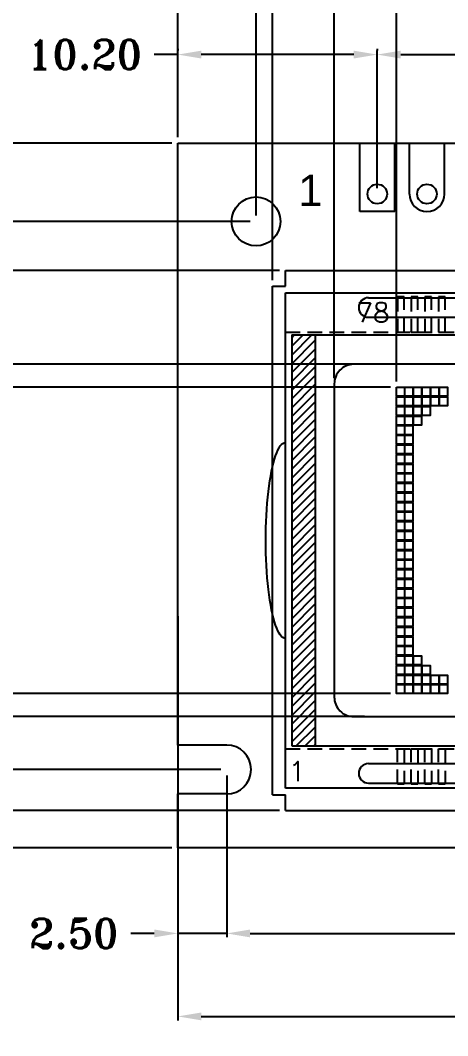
# Model space of a CAD drawing. Header units: millimetres. Extents: x 1251 to 1736, y 491 to 664.
# Drawn here: x 1302.8 to 1324.6, y 582.5 to 634.4 of the extents above; entities that cross this region are included whole.
import ezdxf
from ezdxf.enums import TextEntityAlignment as Align

# ---------------------------------------------------------------- set-up
doc = ezdxf.new("R2010")
doc.units = ezdxf.units.MM
doc.header["$LTSCALE"] = 3
doc.linetypes.add('HIDDEN', pattern=[0.375, 0.25, -0.125])
for name, color, linetype in [('BEZ', 170, 'Continuous'), ('d', 4, 'Continuous'), ('DIM', 4, 'Continuous'), ('PCB', 3, 'Continuous')]:
    doc.layers.add(name, color=color, linetype=linetype)
doc.styles.add('romans', font='romans.shx')
doc.styles.add('RT', font='ROMANT.SHX')
doc.styles.add('样式 3', font='')
doc.styles.get('样式 3').set_extended_font_data('FangSong_GB2312')
doc.dimstyles.new('ISO-25$0', dxfattribs={"dimtxt": 1.5, "dimasz": 1.2, "dimexe": 0.2, "dimexo": 0.3, "dimgap": 0.6, "dimtad": 0, "dimzin": 1, "dimdsep": 46, "dimtxsty": 'RT', "dimcen": 2.5, "dimadec": 0, "dimazin": 0, "dimtfac": 1, "dimtmove": 0, "dimatfit": 3, "dimfxl": 0.2, "dimarcsym": 0})

# ---------------------------------------------------------------- blocks, each defined once
blk = doc.blocks.new('*D13')
at = {"layer": 'Defpoints', "color": 0}
for p in [(1390.842, 648.685), (1310.842, 628.098), (1390.842, 628.098)]:
    blk.add_point(p, dxfattribs=at)
at = {"layer": 'DIM', "color": 0, "lineweight": -2}
for p, q in [((1310.842, 628.398), (1310.842, 648.885)), ((1312.042, 648.685), (1341.385, 648.685)), ((1389.642, 648.685), (1360.299, 648.685)), ((1390.842, 628.398), (1390.842, 648.885))]:
    blk.add_line(p, q, dxfattribs=at)
at = {"layer": 'DIM', "color": 0}
for points in [[(1312.042, 648.885), (1312.042, 648.485), (1310.842, 648.685)], [(1389.642, 648.885), (1389.642, 648.485), (1390.842, 648.685)]]:
    blk.add_solid(points, dxfattribs=at)
at = {"layer": 'DIM', "color": 0, "lineweight": 0, "insert": (1350.842, 648.685), "char_height": 1.5, "attachment_point": 5, "style": 'RT'}
blk.add_mtext('PCB 80.00%%P0.3', dxfattribs=at)
blk = doc.blocks.new('*D14')
at = {"layer": 'Defpoints', "color": 0}
for p in [(1381.992, 642.233), (1315.692, 620.798), (1381.992, 620.798)]:
    blk.add_point(p, dxfattribs=at)
at = {"layer": 'DIM', "color": 0, "lineweight": -2}
for p, q in [((1315.692, 621.098), (1315.692, 642.433)), ((1316.892, 642.233), (1339.456, 642.233)), ((1380.792, 642.233), (1358.228, 642.233)), ((1381.992, 621.098), (1381.992, 642.433))]:
    blk.add_line(p, q, dxfattribs=at)
at = {"layer": 'DIM', "color": 0}
for points in [[(1316.892, 642.433), (1316.892, 642.033), (1315.692, 642.233)], [(1380.792, 642.433), (1380.792, 642.033), (1381.992, 642.233)]]:
    blk.add_solid(points, dxfattribs=at)
at = {"layer": 'DIM', "color": 0, "lineweight": 0, "insert": (1348.842, 642.233), "char_height": 1.5, "attachment_point": 5, "style": 'RT'}
blk.add_mtext('BEZ 66.30%%P0.2', dxfattribs=at)
blk = doc.blocks.new('*D15')
at = {"layer": 'Defpoints', "color": 0}
for p in [(1378.842, 638.894), (1318.842, 615.798), (1378.842, 615.798)]:
    blk.add_point(p, dxfattribs=at)
at = {"layer": 'DIM', "color": 0, "lineweight": -2}
for p, q in [((1318.842, 616.098), (1318.842, 639.094)), ((1378.842, 616.098), (1378.842, 639.094)), ((1320.042, 638.894), (1339.956, 638.894)), ((1377.642, 638.894), (1357.728, 638.894))]:
    blk.add_line(p, q, dxfattribs=at)
at = {"layer": 'DIM', "color": 0}
for points in [[(1320.042, 639.094), (1320.042, 638.694), (1318.842, 638.894)], [(1377.642, 639.094), (1377.642, 638.694), (1378.842, 638.894)]]:
    blk.add_solid(points, dxfattribs=at)
at = {"layer": 'DIM', "color": 0, "lineweight": 0, "insert": (1348.842, 638.894), "char_height": 1.5, "attachment_point": 5, "style": 'RT'}
blk.add_mtext('VA 60.00 MIN', dxfattribs=at)
blk = doc.blocks.new('*D16')
at = {"layer": 'Defpoints', "color": 0}
for p in [(1375.667, 636.123), (1322.017, 615.623), (1375.667, 615.623)]:
    blk.add_point(p, dxfattribs=at)
at = {"layer": 'DIM', "color": 0, "lineweight": -2}
for p, q in [((1322.017, 615.923), (1322.017, 636.323)), ((1323.217, 636.123), (1342.956, 636.123)), ((1374.467, 636.123), (1354.728, 636.123)), ((1375.667, 615.923), (1375.667, 636.323))]:
    blk.add_line(p, q, dxfattribs=at)
at = {"layer": 'DIM', "color": 0}
for points in [[(1323.217, 636.323), (1323.217, 635.923), (1322.017, 636.123)], [(1374.467, 636.323), (1374.467, 635.923), (1375.667, 636.123)]]:
    blk.add_solid(points, dxfattribs=at)
at = {"layer": 'DIM', "color": 0, "lineweight": 0, "insert": (1348.842, 636.123), "char_height": 1.5, "attachment_point": 5, "style": 'RT'}
blk.add_mtext('AA 53.65', dxfattribs=at)
blk = doc.blocks.new('*D17')
at = {"layer": 'Defpoints', "color": 0}
for p in [(1386.842, 645.518), (1314.842, 624.098), (1386.842, 624.098)]:
    blk.add_point(p, dxfattribs=at)
at = {"layer": 'DIM', "color": 0, "lineweight": -2}
for p, q in [((1314.842, 624.398), (1314.842, 645.718)), ((1316.042, 645.518), (1343.385, 645.518)), ((1385.642, 645.518), (1358.299, 645.518)), ((1386.842, 624.398), (1386.842, 645.718))]:
    blk.add_line(p, q, dxfattribs=at)
at = {"layer": 'DIM', "color": 0}
for points in [[(1316.042, 645.718), (1316.042, 645.318), (1314.842, 645.518)], [(1385.642, 645.718), (1385.642, 645.318), (1386.842, 645.518)]]:
    blk.add_solid(points, dxfattribs=at)
at = {"layer": 'DIM', "color": 0, "lineweight": 0, "insert": (1350.842, 645.518), "char_height": 1.5, "attachment_point": 5, "style": 'RT'}
blk.add_mtext('HOLE 72.00', dxfattribs=at)
blk = doc.blocks.new('*D18')
at = {"layer": 'Defpoints', "color": 0}
for p in [(1369.302, 632.621), (1321.042, 625.498), (1369.302, 625.498)]:
    blk.add_point(p, dxfattribs=at)
at = {"layer": 'DIM', "color": 0, "lineweight": -2}
for p, q in [((1321.042, 625.798), (1321.042, 632.821)), ((1322.242, 632.621), (1341.5, 632.621)), ((1368.102, 632.621), (1348.843, 632.621)), ((1369.302, 625.798), (1369.302, 632.821))]:
    blk.add_line(p, q, dxfattribs=at)
at = {"layer": 'DIM', "color": 0}
for points in [[(1322.242, 632.821), (1322.242, 632.421), (1321.042, 632.621)], [(1368.102, 632.821), (1368.102, 632.421), (1369.302, 632.621)]]:
    blk.add_solid(points, dxfattribs=at)
at = {"layer": 'DIM', "color": 0, "lineweight": 0, "insert": (1345.172, 632.621), "char_height": 1.5, "attachment_point": 5, "style": 'RT'}
blk.add_mtext('48.26', dxfattribs=at)
blk = doc.blocks.new('*D22')
at = {"layer": 'Defpoints', "color": 0}
for p in [(1320.68, 616.798), (1293.811, 598.798), (1320.68, 598.798)]:
    blk.add_point(p, dxfattribs=at)
at = {"layer": 'DIM', "color": 0, "lineweight": -2}
for p, q in [((1293.811, 617.998), (1293.811, 619.198)), ((1320.38, 616.798), (1293.611, 616.798)), ((1293.811, 616.798), (1293.811, 616.683)), ((1320.38, 598.798), (1293.611, 598.798)), ((1293.811, 598.798), (1293.811, 598.912)), ((1293.811, 597.598), (1293.811, 596.398))]:
    blk.add_line(p, q, dxfattribs=at)
at = {"layer": 'DIM', "color": 0}
for points in [[(1293.611, 617.998), (1294.011, 617.998), (1293.811, 616.798)], [(1293.611, 597.598), (1294.011, 597.598), (1293.811, 598.798)]]:
    blk.add_solid(points, dxfattribs=at)
at = {"layer": 'DIM', "color": 0, "lineweight": 0, "insert": (1293.811, 607.798), "char_height": 1.5, "attachment_point": 5, "rotation": 90, "style": 'RT'}
blk.add_mtext('VA 18.00 MIN', dxfattribs=at)
blk = doc.blocks.new('*D23')
at = {"layer": 'Defpoints', "color": 0}
for p in [(1322.017, 615.623), (1297.346, 599.973), (1322.017, 599.973)]:
    blk.add_point(p, dxfattribs=at)
at = {"layer": 'DIM', "color": 0, "lineweight": -2}
for p, q in [((1321.717, 615.623), (1297.146, 615.623)), ((1297.346, 614.423), (1297.346, 613.683)), ((1297.346, 601.173), (1297.346, 601.912)), ((1321.717, 599.973), (1297.146, 599.973))]:
    blk.add_line(p, q, dxfattribs=at)
at = {"layer": 'DIM', "color": 0}
for points in [[(1297.146, 614.423), (1297.546, 614.423), (1297.346, 615.623)], [(1297.146, 601.173), (1297.546, 601.173), (1297.346, 599.973)]]:
    blk.add_solid(points, dxfattribs=at)
at = {"layer": 'DIM', "color": 0, "lineweight": 0, "insert": (1297.346, 607.798), "char_height": 1.5, "attachment_point": 5, "rotation": 90, "style": 'RT'}
blk.add_mtext('AA 15.65', dxfattribs=at)
blk = doc.blocks.new('*D24')
at = {"layer": 'Defpoints', "color": 0}
for p in [(1310.842, 628.098), (1283.551, 592.098), (1310.842, 592.098)]:
    blk.add_point(p, dxfattribs=at)
at = {"layer": 'DIM', "color": 0, "lineweight": -2}
for p, q in [((1310.542, 628.098), (1283.351, 628.098)), ((1283.551, 626.898), (1283.551, 617.215)), ((1283.551, 593.298), (1283.551, 598.301)), ((1310.542, 592.098), (1283.351, 592.098))]:
    blk.add_line(p, q, dxfattribs=at)
at = {"layer": 'DIM', "color": 0}
for points in [[(1283.351, 626.898), (1283.751, 626.898), (1283.551, 628.098)], [(1283.351, 593.298), (1283.751, 593.298), (1283.551, 592.098)]]:
    blk.add_solid(points, dxfattribs=at)
at = {"layer": 'DIM', "color": 0, "lineweight": 0, "insert": (1283.551, 607.758), "char_height": 1.5, "attachment_point": 5, "rotation": 90, "style": 'RT'}
blk.add_mtext('PCB 36.00%%P0.3', dxfattribs=at)
blk = doc.blocks.new('*D25')
at = {"layer": 'Defpoints', "color": 0}
for p in [(1316.342, 621.598), (1290.33, 593.998), (1316.342, 593.998)]:
    blk.add_point(p, dxfattribs=at)
at = {"layer": 'DIM', "color": 0, "lineweight": -2}
for p, q in [((1316.042, 621.598), (1290.13, 621.598)), ((1290.33, 620.398), (1290.33, 617.183)), ((1290.33, 595.198), (1290.33, 598.412)), ((1316.042, 593.998), (1290.13, 593.998))]:
    blk.add_line(p, q, dxfattribs=at)
at = {"layer": 'DIM', "color": 0}
for points in [[(1290.13, 620.398), (1290.53, 620.398), (1290.33, 621.598)], [(1290.13, 595.198), (1290.53, 595.198), (1290.33, 593.998)]]:
    blk.add_solid(points, dxfattribs=at)
at = {"layer": 'DIM', "color": 0, "lineweight": 0, "insert": (1290.33, 607.798), "char_height": 1.5, "attachment_point": 5, "rotation": 90, "style": 'RT'}
blk.add_mtext('BEZ 27.60%%P0.2', dxfattribs=at)
blk = doc.blocks.new('*D26')
at = {"layer": 'Defpoints', "color": 0}
for p in [(1314.842, 624.098), (1286.643, 596.098), (1313.342, 596.098)]:
    blk.add_point(p, dxfattribs=at)
at = {"layer": 'DIM', "color": 0, "lineweight": -2}
for p, q in [((1314.542, 624.098), (1286.443, 624.098)), ((1286.643, 622.898), (1286.643, 615.215)), ((1286.643, 597.298), (1286.643, 600.301)), ((1313.042, 596.098), (1286.443, 596.098))]:
    blk.add_line(p, q, dxfattribs=at)
at = {"layer": 'DIM', "color": 0}
for points in [[(1286.443, 622.898), (1286.843, 622.898), (1286.643, 624.098)], [(1286.443, 597.298), (1286.843, 597.298), (1286.643, 596.098)]]:
    blk.add_solid(points, dxfattribs=at)
at = {"layer": 'DIM', "color": 0, "lineweight": 0, "insert": (1286.643, 607.758), "char_height": 1.5, "attachment_point": 5, "rotation": 90, "style": 'RT'}
blk.add_mtext('HOLE 28.00', dxfattribs=at)
blk = doc.blocks.new('*D35')
at = {"layer": 'Defpoints', "color": 0}
for p in [(1310.842, 632.621), (1310.842, 632.621), (1321.042, 632.621)]:
    blk.add_point(p, dxfattribs=at)
at = {"layer": 'DIM', "color": 0, "lineweight": -2}
for p, q in [((1310.842, 632.921), (1310.842, 632.821)), ((1321.042, 632.921), (1321.042, 632.821)), ((1310.842, 632.621), (1309.642, 632.621)), ((1319.842, 632.621), (1312.042, 632.621))]:
    blk.add_line(p, q, dxfattribs=at)
at = {"layer": 'DIM', "color": 0}
for points in [[(1312.042, 632.821), (1312.042, 632.421), (1310.842, 632.621)], [(1319.842, 632.821), (1319.842, 632.421), (1321.042, 632.621)]]:
    blk.add_solid(points, dxfattribs=at)
at = {"layer": 'DIM', "color": 0, "lineweight": 0, "insert": (1306.078, 632.621), "char_height": 1.5, "attachment_point": 5, "style": 'RT'}
blk.add_mtext('10.20', dxfattribs=at)
blk = doc.blocks.new('*D37')
at = {"layer": 'Defpoints', "color": 0}
for p in [(1313.342, 596.098), (1388.342, 596.098), (1388.342, 587.723)]:
    blk.add_point(p, dxfattribs=at)
at = {"layer": 'DIM', "color": 0, "lineweight": -2}
for p, q in [((1313.342, 595.798), (1313.342, 587.523)), ((1388.342, 595.798), (1388.342, 587.523)), ((1314.542, 587.723), (1347.206, 587.723)), ((1387.142, 587.723), (1354.478, 587.723))]:
    blk.add_line(p, q, dxfattribs=at)
at = {"layer": 'DIM', "color": 0}
for points in [[(1314.542, 587.923), (1314.542, 587.523), (1313.342, 587.723)], [(1387.142, 587.923), (1387.142, 587.523), (1388.342, 587.723)]]:
    blk.add_solid(points, dxfattribs=at)
at = {"layer": 'DIM', "color": 0, "lineweight": 0, "insert": (1350.842, 587.723), "char_height": 1.5, "attachment_point": 5, "style": 'RT'}
blk.add_mtext('75.00', dxfattribs=at)
blk = doc.blocks.new('*D38')
at = {"layer": 'Defpoints', "color": 0}
for p in [(1310.842, 604.224), (1348.842, 598.798), (1348.842, 583.482)]:
    blk.add_point(p, dxfattribs=at)
at = {"layer": 'DIM', "color": 0, "lineweight": -2}
for p, q in [((1310.842, 603.924), (1310.842, 583.282)), ((1348.842, 598.498), (1348.842, 583.282)), ((1312.042, 583.482), (1326.206, 583.482)), ((1347.642, 583.482), (1333.478, 583.482))]:
    blk.add_line(p, q, dxfattribs=at)
at = {"layer": 'DIM', "color": 0}
for points in [[(1312.042, 583.682), (1312.042, 583.282), (1310.842, 583.482)], [(1347.642, 583.682), (1347.642, 583.282), (1348.842, 583.482)]]:
    blk.add_solid(points, dxfattribs=at)
at = {"layer": 'DIM', "color": 0, "lineweight": 0, "insert": (1329.842, 583.482), "char_height": 1.5, "attachment_point": 5, "style": 'RT'}
blk.add_mtext('38.00', dxfattribs=at)
blk = doc.blocks.new('*D39')
at = {"layer": 'Defpoints', "color": 0}
for p in [(1310.842, 589.712), (1313.342, 589.712), (1310.842, 587.723)]:
    blk.add_point(p, dxfattribs=at)
at = {"layer": 'DIM', "color": 0, "lineweight": -2}
for p, q in [((1310.842, 589.412), (1310.842, 587.523)), ((1313.342, 589.412), (1313.342, 587.523)), ((1309.642, 587.723), (1308.442, 587.723)), ((1313.342, 587.723), (1310.842, 587.723)), ((1314.542, 587.723), (1315.742, 587.723))]:
    blk.add_line(p, q, dxfattribs=at)
at = {"layer": 'DIM', "color": 0}
for points in [[(1309.642, 587.923), (1309.642, 587.523), (1310.842, 587.723)], [(1314.542, 587.923), (1314.542, 587.523), (1313.342, 587.723)]]:
    blk.add_solid(points, dxfattribs=at)
at = {"layer": 'DIM', "color": 0, "lineweight": 0, "insert": (1305.52, 587.723), "char_height": 1.5, "attachment_point": 5, "style": 'RT'}
blk.add_mtext('2.50', dxfattribs=at)

msp = doc.modelspace()

# ---------------------------------------------------------------- hatches: boundary and pattern name
at = {"layer": 'DIM'}
h = msp.add_hatch(dxfattribs=at)
h.set_pattern_fill('ANSI31', color=256, scale=0.1, style=0)
h.set_pattern_definition([(45, (1171.27507, 469.18156), (-0.2245064, 0.2245064), [])])
h.paths.add_polyline_path([(1316.672, 597.298), (1317.872, 597.298), (1317.872, 618.298), (1316.672, 618.298)])

# ---------------------------------------------------------------- linework, layer by layer
for p, q in [((1320.142, 624.598), (1320.142, 628.098)), ((1321.942, 624.598), (1321.942, 628.098)), ((1322.682, 625.498), (1322.682, 628.098)), ((1324.482, 625.498), (1324.482, 628.098)), ((1321.942, 624.598), (1320.142, 624.598)), ((1316.342, 620.448), (1381.342, 620.448)), ((1316.342, 595.148), (1316.342, 620.448)), ((1381.342, 595.148), (1316.342, 595.148))]:
    msp.add_line(p, q)
at = {"linetype": 'HIDDEN'}
for p, q in [((1316.342, 618.448), (1381.342, 618.448)), ((1316.342, 597.148), (1381.342, 597.148))]:
    msp.add_line(p, q, dxfattribs=at)
at = {"color": 2}
for p, q in [((1316.672, 618.298), (1316.672, 597.298)), ((1316.672, 618.298), (1379.972, 618.298)), ((1317.872, 618.298), (1317.872, 597.298)), ((1316.672, 597.298), (1379.972, 597.298))]:
    msp.add_line(p, q, dxfattribs=at)
at = {"linetype": 'HIDDEN'}
for points in [[(1322.067, 620.248), (1322.067, 618.448), (1322.417, 618.448), (1322.417, 620.248)], [(1322.767, 620.248), (1322.767, 618.448), (1323.117, 618.448), (1323.117, 620.248)], [(1323.467, 620.248), (1323.467, 618.448), (1323.817, 618.448), (1323.817, 620.248)], [(1324.167, 620.248), (1324.167, 618.448), (1324.517, 618.448), (1324.517, 620.248)], [(1322.067, 595.348), (1322.067, 597.148), (1322.417, 597.148), (1322.417, 595.348)], [(1322.767, 595.348), (1322.767, 597.148), (1323.117, 597.148), (1323.117, 595.348)], [(1323.467, 595.348), (1323.467, 597.148), (1323.817, 597.148), (1323.817, 595.348)], [(1324.167, 595.348), (1324.167, 597.148), (1324.517, 597.148), (1324.517, 595.348)]]:
    msp.add_lwpolyline(points, close=True, dxfattribs=at)
for points in [[(1322.017, 615.623), (1322.427, 615.623), (1322.427, 615.163), (1322.017, 615.163)], [(1322.457, 615.623), (1322.867, 615.623), (1322.867, 615.163), (1322.457, 615.163)], [(1322.897, 615.623), (1323.307, 615.623), (1323.307, 615.163), (1322.897, 615.163)], [(1323.337, 615.623), (1323.747, 615.623), (1323.747, 615.163), (1323.337, 615.163)], [(1323.777, 615.623), (1324.187, 615.623), (1324.187, 615.163), (1323.777, 615.163)], [(1324.217, 615.623), (1324.627, 615.623), (1324.627, 615.163), (1324.217, 615.163)], [(1322.017, 615.133), (1322.427, 615.133), (1322.427, 614.673), (1322.017, 614.673)], [(1322.457, 615.133), (1322.867, 615.133), (1322.867, 614.673), (1322.457, 614.673)], [(1322.897, 615.133), (1323.307, 615.133), (1323.307, 614.673), (1322.897, 614.673)], [(1323.337, 615.133), (1323.747, 615.133), (1323.747, 614.673), (1323.337, 614.673)], [(1323.777, 615.133), (1324.187, 615.133), (1324.187, 614.673), (1323.777, 614.673)], [(1324.217, 615.133), (1324.627, 615.133), (1324.627, 614.673), (1324.217, 614.673)], [(1322.017, 614.643), (1322.427, 614.643), (1322.427, 614.183), (1322.017, 614.183)], [(1322.457, 614.643), (1322.867, 614.643), (1322.867, 614.183), (1322.457, 614.183)], [(1322.897, 614.643), (1323.307, 614.643), (1323.307, 614.183), (1322.897, 614.183)], [(1323.337, 614.643), (1323.747, 614.643), (1323.747, 614.183), (1323.337, 614.183)], [(1322.017, 614.153), (1322.427, 614.153), (1322.427, 613.693), (1322.017, 613.693)], [(1322.457, 614.153), (1322.867, 614.153), (1322.867, 613.693), (1322.457, 613.693)], [(1322.897, 614.153), (1323.307, 614.153), (1323.307, 613.693), (1322.897, 613.693)], [(1322.017, 613.663), (1322.427, 613.663), (1322.427, 613.203), (1322.017, 613.203)], [(1322.017, 613.173), (1322.427, 613.173), (1322.427, 612.713), (1322.017, 612.713)], [(1322.457, 613.663), (1322.867, 613.663), (1322.867, 613.203), (1322.457, 613.203)], [(1322.457, 613.173), (1322.867, 613.173), (1322.867, 612.713), (1322.457, 612.713)], [(1322.017, 612.683), (1322.427, 612.683), (1322.427, 612.223), (1322.017, 612.223)], [(1322.457, 612.683), (1322.867, 612.683), (1322.867, 612.223), (1322.457, 612.223)], [(1322.017, 612.193), (1322.427, 612.193), (1322.427, 611.733), (1322.017, 611.733)], [(1322.457, 612.193), (1322.867, 612.193), (1322.867, 611.733), (1322.457, 611.733)], [(1322.017, 611.703), (1322.427, 611.703), (1322.427, 611.243), (1322.017, 611.243)], [(1322.457, 611.703), (1322.867, 611.703), (1322.867, 611.243), (1322.457, 611.243)], [(1322.017, 611.213), (1322.427, 611.213), (1322.427, 610.753), (1322.017, 610.753)], [(1322.457, 611.213), (1322.867, 611.213), (1322.867, 610.753), (1322.457, 610.753)], [(1322.017, 610.723), (1322.427, 610.723), (1322.427, 610.263), (1322.017, 610.263)], [(1322.457, 610.723), (1322.867, 610.723), (1322.867, 610.263), (1322.457, 610.263)], [(1322.017, 610.233), (1322.427, 610.233), (1322.427, 609.773), (1322.017, 609.773)], [(1322.457, 610.233), (1322.867, 610.233), (1322.867, 609.773), (1322.457, 609.773)], [(1322.017, 609.743), (1322.427, 609.743), (1322.427, 609.283), (1322.017, 609.283)], [(1322.457, 609.743), (1322.867, 609.743), (1322.867, 609.283), (1322.457, 609.283)], [(1322.017, 609.253), (1322.427, 609.253), (1322.427, 608.793), (1322.017, 608.793)], [(1322.457, 609.253), (1322.867, 609.253), (1322.867, 608.793), (1322.457, 608.793)], [(1322.017, 608.763), (1322.427, 608.763), (1322.427, 608.303), (1322.017, 608.303)], [(1322.457, 608.763), (1322.867, 608.763), (1322.867, 608.303), (1322.457, 608.303)], [(1322.017, 608.273), (1322.427, 608.273), (1322.427, 607.813), (1322.017, 607.813)], [(1322.457, 608.273), (1322.867, 608.273), (1322.867, 607.813), (1322.457, 607.813)], [(1322.017, 607.783), (1322.427, 607.783), (1322.427, 607.323), (1322.017, 607.323)], [(1322.457, 607.783), (1322.867, 607.783), (1322.867, 607.323), (1322.457, 607.323)], [(1322.017, 607.293), (1322.427, 607.293), (1322.427, 606.833), (1322.017, 606.833)], [(1322.457, 607.293), (1322.867, 607.293), (1322.867, 606.833), (1322.457, 606.833)], [(1322.017, 606.803), (1322.427, 606.803), (1322.427, 606.343), (1322.017, 606.343)], [(1322.457, 606.803), (1322.867, 606.803), (1322.867, 606.343), (1322.457, 606.343)], [(1322.017, 606.313), (1322.427, 606.313), (1322.427, 605.853), (1322.017, 605.853)], [(1322.457, 606.313), (1322.867, 606.313), (1322.867, 605.853), (1322.457, 605.853)], [(1322.017, 605.823), (1322.427, 605.823), (1322.427, 605.363), (1322.017, 605.363)], [(1322.457, 605.823), (1322.867, 605.823), (1322.867, 605.363), (1322.457, 605.363)], [(1322.017, 605.333), (1322.427, 605.333), (1322.427, 604.873), (1322.017, 604.873)], [(1322.457, 605.333), (1322.867, 605.333), (1322.867, 604.873), (1322.457, 604.873)], [(1322.017, 604.843), (1322.427, 604.843), (1322.427, 604.383), (1322.017, 604.383)], [(1322.017, 604.353), (1322.427, 604.353), (1322.427, 603.893), (1322.017, 603.893)], [(1322.457, 604.843), (1322.867, 604.843), (1322.867, 604.383), (1322.457, 604.383)], [(1322.457, 604.353), (1322.867, 604.353), (1322.867, 603.893), (1322.457, 603.893)], [(1322.017, 603.863), (1322.427, 603.863), (1322.427, 603.403), (1322.017, 603.403)], [(1322.457, 603.863), (1322.867, 603.863), (1322.867, 603.403), (1322.457, 603.403)], [(1322.017, 603.373), (1322.427, 603.373), (1322.427, 602.913), (1322.017, 602.913)], [(1322.457, 603.373), (1322.867, 603.373), (1322.867, 602.913), (1322.457, 602.913)], [(1322.017, 602.883), (1322.427, 602.883), (1322.427, 602.423), (1322.017, 602.423)], [(1322.457, 602.883), (1322.867, 602.883), (1322.867, 602.423), (1322.457, 602.423)], [(1322.017, 602.393), (1322.427, 602.393), (1322.427, 601.933), (1322.017, 601.933)], [(1322.457, 602.393), (1322.867, 602.393), (1322.867, 601.933), (1322.457, 601.933)], [(1322.017, 601.903), (1322.427, 601.903), (1322.427, 601.443), (1322.017, 601.443)], [(1322.457, 601.903), (1322.867, 601.903), (1322.867, 601.443), (1322.457, 601.443)], [(1322.897, 601.903), (1323.307, 601.903), (1323.307, 601.443), (1322.897, 601.443)], [(1322.017, 601.413), (1322.427, 601.413), (1322.427, 600.953), (1322.017, 600.953)], [(1322.457, 601.413), (1322.867, 601.413), (1322.867, 600.953), (1322.457, 600.953)], [(1322.897, 601.413), (1323.307, 601.413), (1323.307, 600.953), (1322.897, 600.953)], [(1323.337, 601.413), (1323.747, 601.413), (1323.747, 600.953), (1323.337, 600.953)], [(1322.017, 600.923), (1322.427, 600.923), (1322.427, 600.463), (1322.017, 600.463)], [(1322.457, 600.923), (1322.867, 600.923), (1322.867, 600.463), (1322.457, 600.463)], [(1322.897, 600.923), (1323.307, 600.923), (1323.307, 600.463), (1322.897, 600.463)], [(1323.337, 600.923), (1323.747, 600.923), (1323.747, 600.463), (1323.337, 600.463)], [(1323.777, 600.923), (1324.187, 600.923), (1324.187, 600.463), (1323.777, 600.463)], [(1324.217, 600.923), (1324.627, 600.923), (1324.627, 600.463), (1324.217, 600.463)], [(1322.017, 600.433), (1322.427, 600.433), (1322.427, 599.973), (1322.017, 599.973)], [(1322.457, 600.433), (1322.867, 600.433), (1322.867, 599.973), (1322.457, 599.973)], [(1322.897, 600.433), (1323.307, 600.433), (1323.307, 599.973), (1322.897, 599.973)], [(1323.337, 600.433), (1323.747, 600.433), (1323.747, 599.973), (1323.337, 599.973)], [(1323.777, 600.433), (1324.187, 600.433), (1324.187, 599.973), (1323.777, 599.973)], [(1324.217, 600.433), (1324.627, 600.433), (1324.627, 599.973), (1324.217, 599.973)]]:
    msp.add_lwpolyline(points, close=True)
msp.add_arc((1323.582, 625.498), 0.9, 180, 0)
at = {"extrusion": (0, 0, -1)}
msp.add_ellipse((1316.342, 607.798), major_axis=(0, -5), ratio=0.2, start_param=0, end_param=3.141593, dxfattribs=at)
at = {"layer": 'BEZ', "color": 5}
for p, q in [((1316.342, 620.798), (1316.342, 621.598)), ((1316.342, 621.598), (1381.342, 621.598)), ((1315.692, 620.798), (1316.342, 620.798)), ((1315.692, 594.798), (1315.692, 620.798)), ((1320.592, 620.198), (1377.092, 620.198)), ((1320.592, 619.198), (1377.092, 619.198)), ((1320.592, 596.398), (1377.092, 596.398)), ((1320.592, 595.398), (1377.092, 595.398)), ((1315.692, 594.798), (1316.342, 594.798)), ((1316.342, 593.998), (1316.342, 594.798)), ((1316.342, 593.998), (1381.342, 593.998))]:
    msp.add_line(p, q, dxfattribs=at)
msp.add_lwpolyline([(1319.842, 598.798), (1377.842, 598.798, 0.414214), (1378.842, 599.798), (1378.842, 615.798, 0.414214), (1377.842, 616.798), (1319.842, 616.798, 0.414214), (1318.842, 615.798), (1318.842, 599.798, 0.414214)], format="xyb", close=True, dxfattribs=at)
for centre in [(1320.592, 619.698), (1320.592, 595.898)]:
    msp.add_arc(centre, 0.5, 90, 270, dxfattribs=at)
at = {"layer": 'PCB'}
for p, q in [((1310.842, 628.098), (1390.842, 628.098)), ((1310.842, 597.348), (1310.842, 628.098)), ((1313.342, 597.348), (1310.842, 597.348)), ((1310.842, 592.098), (1310.842, 594.848)), ((1313.342, 594.848), (1310.842, 594.848)), ((1390.842, 592.098), (1310.842, 592.098))]:
    msp.add_line(p, q, dxfattribs=at)
for centre, radius in [((1321.042, 625.498), 0.5), ((1323.582, 625.498), 0.5), ((1314.842, 624.098), 1.25)]:
    msp.add_circle(centre, radius, dxfattribs=at)
msp.add_arc((1313.342, 596.098), 1.25, 270, 90, dxfattribs=at)

# ---------------------------------------------------------------- texts
at = {"style": 'romans'}
for s, p in [('78', (1320.819, 619.448)), ('1', (1316.933, 596.004))]:
    msp.add_text(s, height=0.99, dxfattribs=at).set_placement(p, align=Align.MIDDLE)
at = {"layer": 'd', "color": 0, "lineweight": 0, "insert": (1316.999, 626.486), "char_height": 1.60341, "width": 55.74827, "attachment_point": 1, "style": '样式 3'}
msp.add_mtext('{\\fArial|b0|i0|c0|p34;1}', dxfattribs=at)

# ---------------------------------------------------------------- dimensions: what is measured, and where the dimension line sits
at = {"layer": 'DIM', "lineweight": 0}
for base, p1, p2, text, picture, middle in [((1390.842, 648.685), (1310.842, 628.098), (1390.842, 628.098), 'PCB <>%%P0.3', '*D13', (1350.842, 648.685)), ((1386.842, 645.518), (1314.842, 624.098), (1386.842, 624.098), 'HOLE <>', '*D17', (1350.842, 645.518)), ((1381.992, 642.233), (1315.692, 620.798), (1381.992, 620.798), 'BEZ <>%%P0.2', '*D14', (1348.842, 642.233)), ((1378.842, 638.894), (1318.842, 615.798), (1378.842, 615.798), 'VA <> MIN', '*D15', (1348.842, 638.894)), ((1375.667, 636.123), (1322.017, 615.623), (1375.667, 615.623), 'AA <>', '*D16', (1348.842, 636.123))]:
    dim = msp.add_linear_dim(base=base, p1=p1, p2=p2, text=text, dimstyle='ISO-25$0', override={"dimfxl": 1.25}, dxfattribs=at)
    dim.commit()
    dim.dimension.update_dxf_attribs({"geometry": picture, "text_midpoint": middle})
for base, p1, p2, picture, middle in [((1310.842, 632.621), (1321.042, 632.621), (1310.842, 632.621), '*D35', (1306.078, 632.621)), ((1369.302, 632.621), (1321.042, 625.498), (1369.302, 625.498), '*D18', (1345.172, 632.621))]:
    dim = msp.add_linear_dim(base=base, p1=p1, p2=p2, dimstyle='ISO-25$0', override={"dimfxl": 1.25}, dxfattribs=at)
    dim.commit()
    dim.dimension.update_dxf_attribs({"geometry": picture, "text_midpoint": middle, "dimtype": 160})
for base, p1, p2, text, picture, middle in [((1283.551, 592.098), (1310.842, 628.098), (1310.842, 592.098), 'PCB <>%%P0.3', '*D24', (1283.551, 607.758)), ((1286.643, 596.098), (1314.842, 624.098), (1313.342, 596.098), 'HOLE <>', '*D26', (1286.643, 607.758)), ((1290.33, 593.998), (1316.342, 621.598), (1316.342, 593.998), 'BEZ <>%%P0.2', '*D25', (1290.33, 607.798)), ((1293.811, 598.798), (1320.68, 616.798), (1320.68, 598.798), 'VA <> MIN', '*D22', (1293.811, 607.798)), ((1297.346, 599.973), (1322.017, 615.623), (1322.017, 599.973), 'AA <>', '*D23', (1297.346, 607.798))]:
    dim = msp.add_linear_dim(base=base, p1=p1, p2=p2, angle=90, text=text, dimstyle='ISO-25$0', override={"dimfxl": 1.25}, dxfattribs=at)
    dim.commit()
    dim.dimension.update_dxf_attribs({"geometry": picture, "text_midpoint": middle, "dimtype": 160})
for base, p1, p2, picture, middle in [((1348.842, 583.482), (1310.842, 604.224), (1348.842, 598.798), '*D38', (1329.842, 583.482)), ((1388.342, 587.723), (1313.342, 596.098), (1388.342, 596.098), '*D37', (1350.842, 587.723)), ((1310.842, 587.723), (1313.342, 589.712), (1310.842, 589.712), '*D39', (1305.52, 587.723))]:
    dim = msp.add_linear_dim(base=base, p1=p1, p2=p2, dimstyle='ISO-25$0', override={"dimfxl": 1.25}, dxfattribs=at)
    dim.commit()
    dim.dimension.update_dxf_attribs({"geometry": picture, "text_midpoint": middle})

doc.saveas('drawing.dxf')
